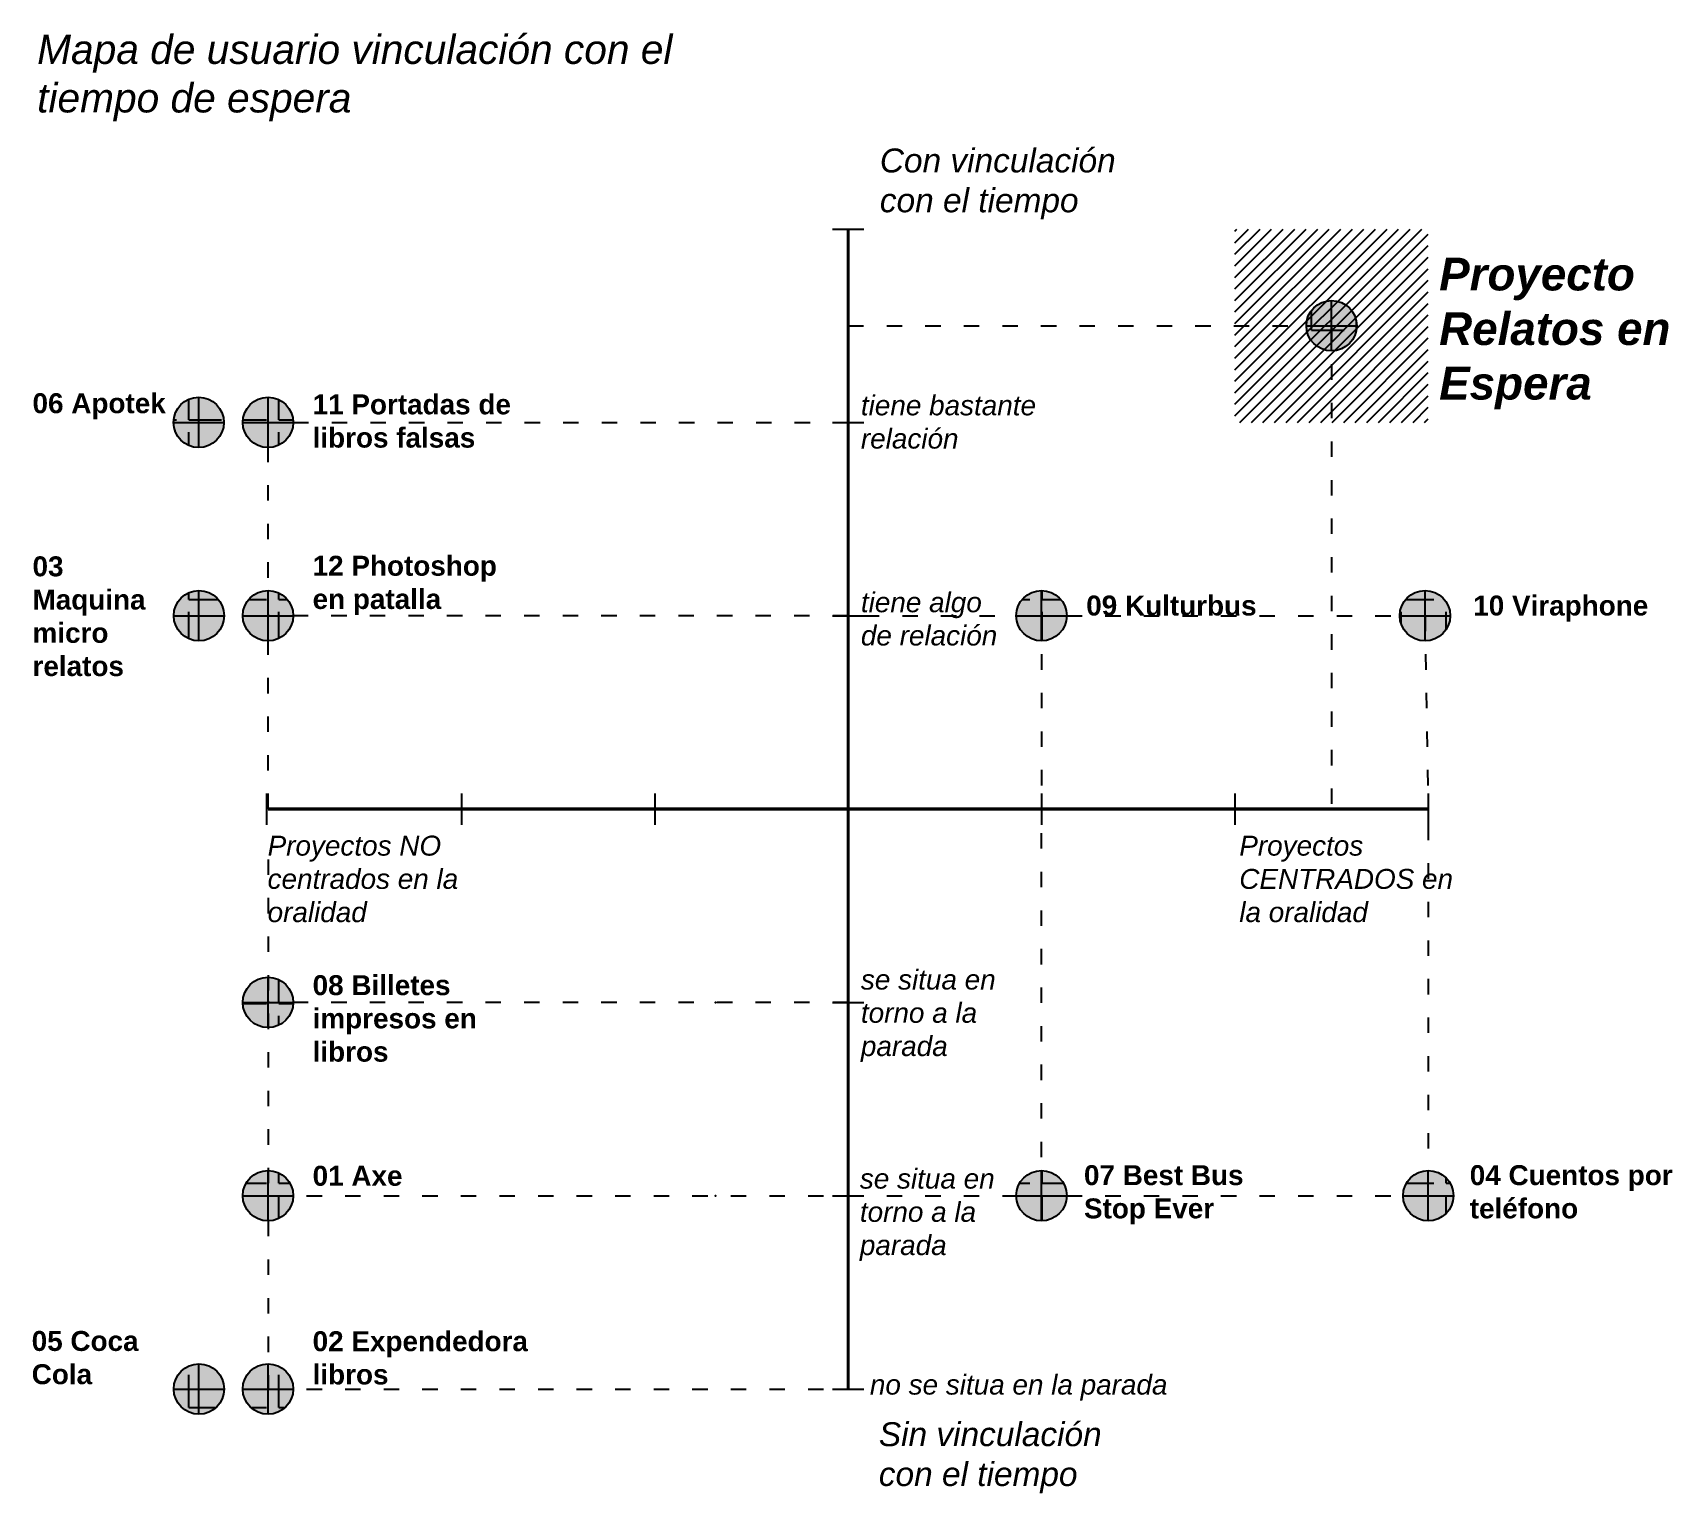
# Model space of a CAD drawing. Header units: millimetres. Extents: x 2895 to 3150, y 1887 to 2114.
import ezdxf

# ---------------------------------------------------------------- set-up
doc = ezdxf.new("R2010")
doc.units = ezdxf.units.MM
doc.linetypes.add('ACAD_ISO03W100', pattern=[30, 12, -18])
doc.styles.get("Standard").update_dxf_attribs({"font": 'arial.ttf'})

# ---------------------------------------------------------------- blocks, each defined once
blk = doc.blocks.new('circulo')
blk.add_circle((-3.81, -0.92), 3.92)
blk = doc.blocks.new('punto')
at = {"true_color": 0xffffff}
h = blk.add_hatch(dxfattribs=at)
h.set_pattern_fill('ANGLE')
h.set_pattern_definition([(0, (0, 0), (0, 6.985), [5.08, -1.905]), (90, (0, 0), (-6.985, 4e-16), [5.08, -1.905])])
edge = h.paths.add_edge_path()
edge.add_arc((0, 0), 3.92, 0, 360)
h = blk.add_hatch(color=256)
h.dxf.hatch_style = 1
edge = h.paths.add_edge_path()
edge.add_arc((0, 0), 3.92, 0, 360)
at = {"color": 7, "true_color": 0xffffff}
for p, q in [((0, -3.92), (0, 3.92)), ((-3.92, 0), (3.92, 0))]:
    blk.add_line(p, q, dxfattribs=at)
blk.add_blockref('circulo', (3.81, 0.92), dxfattribs=at)

msp = doc.modelspace()

# ---------------------------------------------------------------- hatches: boundary and pattern name
at = {"true_color": 0x636466}
h = msp.add_hatch(dxfattribs=at)
h.set_pattern_fill('ANSI31', color=251, scale=0.4)
h.set_pattern_definition([(45, (-63.0324, 9.7264), (-0.8980256, 0.8980256), [])])
h.paths.add_polyline_path([(3082.44, 2083.28), (3112.52, 2083.28), (3112.52, 2053.2), (3082.44, 2053.2)])

# ---------------------------------------------------------------- linework, layer by layer
for points in [[(3019.84, 2083.28), (3024.72, 2083.28)], [(3019.84, 2053.2), (3024.72, 2053.2)], [(3019.84, 2023.12), (3024.72, 2023.12)], [(2931.82, 1995.48), (2931.82, 1990.6)], [(2962.12, 1995.48), (2962.12, 1990.6)], [(2992.2, 1995.48), (2992.2, 1990.6)], [(3052.36, 1995.48), (3052.36, 1990.6)], [(3082.44, 1995.48), (3082.44, 1990.6)], [(3112.52, 1995.48), (3112.52, 1990.6)], [(3019.84, 1962.96), (3024.72, 1962.96)], [(3019.84, 1932.88), (3024.72, 1932.88)], [(3019.84, 1902.8), (3024.72, 1902.8)]]:
    msp.add_lwpolyline(points)
at = {"const_width": 0.5}
for points in [[(3022.28, 2083.28), (3022.28, 1902.8)], [(2932.04, 1993.04), (3112.52, 1993.04)]]:
    msp.add_lwpolyline(points, dxfattribs=at)
at = {"linetype": 'ACAD_ISO03W100', "ltscale": 0.2}
for points in [[(3022.28, 2068.24), (3097.48, 2068.24), (3097.48, 1993.04)], [(2932.04, 1993.04), (2932.04, 2053.2)], [(2935.96, 2053.2), (3022.28, 2053.2)], [(3022.28, 2023.12), (2932.04, 2023.12)], [(3024.72, 2023.12), (3052.36, 2023.12), (3052.36, 1995.48)], [(3056.28, 2023.12), (3112.02, 2023.12), (3112.52, 1993.04)], [(3022.28, 1932.88), (3052.36, 1932.88), (3052.36, 1990.6)], [(3112.52, 1990.6), (3112.52, 1936.8)], [(2932.04, 1985.21), (2932.04, 1932.88), (3022.28, 1932.88)], [(3022.28, 1962.96), (2932.04, 1962.96)], [(3056.28, 1932.88), (3108.6, 1932.88)], [(2932.04, 1928.96), (2932.04, 1902.8), (3022.28, 1902.8)]]:
    msp.add_lwpolyline(points, dxfattribs=at)
for p in [(3001.66, 1962.96), (3001.66, 1932.88)]:
    msp.add_point(p)

# ---------------------------------------------------------------- block references
for p in [(3097.48, 2068.24), (2921.26, 2053.2), (2932.04, 2053.2), (2921.3, 2023.12), (2932.04, 2023.12), (3052.36, 2023.12), (3112.02, 2023.12), (2932.04, 1962.95), (2932.04, 1932.88), (3052.36, 1932.88), (3112.52, 1932.88), (2921.3, 1902.8), (2932.04, 1902.8)]:
    msp.add_blockref('punto', p)

# ---------------------------------------------------------------- texts
at = {"attachment_point": 1}
for s, width, insert, char_height in [('{\\fArial|b0|i1|c0|p34;Mapa de usuario vinculación con el tiempo de espera }', 108.8279, (2896.13, 2113.51), 4.5294), ('{\\fArial|b0|i1|c0|p34;Con vinculación con el tiempo}', 40.3063, (3027.22, 2095.82), 3.7202), ('{\\fArial|b1|i1|c0|p34;Proyecto\\PRelatos en Espera}', 42.1899, (3114.22, 2078.83), 5.0928), ('{\\fArial|b0|i1|c0|p34;tiene bastante relación}', 35.4779, (3024.27, 2057.41), 3.1041), ('{\\fArial|b0|i1|c0|p34;tiene algo de relación}', 22.0819, (3024.27, 2026.77), 3.1041), ('{\\fArial|b1|i0|c0|p34;09 Kulturbus}', 35.4779, (3059.32, 2026.26), 3.1041), ('{\\fArial|b1|i0|c0|p34;10 Viraphone}', 35.4779, (3119.52, 2026.26), 3.1041), ('{\\fArial|b0|i1|c0|p34;Proyectos NO centrados en la oralidad}', 35.543, (2931.98, 1988.9), 3.1041), ('{\\fArial|b0|i1|c0|p34;Proyectos CENTRADOS en la oralidad}', 35.543, (3083.13, 1988.9), 3.1041), ('{\\fArial|b1|i0|c0|p34;08 Billetes impresos en libros}', 33.0564, (2938.98, 1967.19), 3.1041), ('{\\fArial|b0|i1|c0|p34;se situa en torno a la parada}', 23.3466, (3024.27, 1968.06), 3.1041), ('{\\fArial|b1|i0|c0|p34;01 Axe }', 22.3693, (2938.98, 1937.53), 3.1041), ('{\\fArial|b0|i1|c0|p34;se situa en torno a la parada}', 22.0189, (3024.11, 1937.09), 3.1041), ('{\\fArial|b1|i0|c0|p34;07 Best Bus Stop Ever}', 34.8347, (3058.97, 1937.63), 3.1041), ('{\\fArial|b1|i0|c0|p34;04 Cuentos por teléfono}', 34.8347, (3118.98, 1937.63), 3.1041), ('{\\fArial|b1|i0|c0|p34;05 Coca Cola}', 22.8512, (2895.28, 1911.83), 3.1041), ('{\\fArial|b1|i0|c0|p34;02 Expendedora libros}', 34.8347, (2938.98, 1911.79), 3.1041), ('{\\fArial|b0|i1|c0|p34;no se situa en la parada}', 67.6033, (3025.67, 1905.04), 3.1041), ('{\\fArial|b0|i1|c0|p34;Sin vinculación con el tiempo}', 35.543, (3027.06, 1897.63), 3.7202)]:
    msp.add_mtext_dynamic_manual_height_columns(s, width=width, gutter_width=12.5, heights=[0], dxfattribs=dict(at, insert=insert, char_height=char_height))
at = {"char_height": 3.1041, "attachment_point": 1}
for s, insert, width in [('{\\fArial|b1|i0|c0|p34;06 Apotek}', (2895.41, 2057.74), 23.3466), ('{\\fArial|b1|i0|c0|p34;11 Portadas de libros falsas}', (2938.98, 2057.56), 34.7472), ('{\\fArial|b1|i0|c0|p34;12 Photoshop en patalla}', (2938.98, 2032.45), 29.2196), ('{\\fArial|b1|i0|c0|p34;03 Maquina micro relatos}', (2895.41, 2032.36), 23.3466)]:
    msp.add_mtext(s, dxfattribs=dict(at, insert=insert, width=width))

doc.saveas('drawing.dxf')
